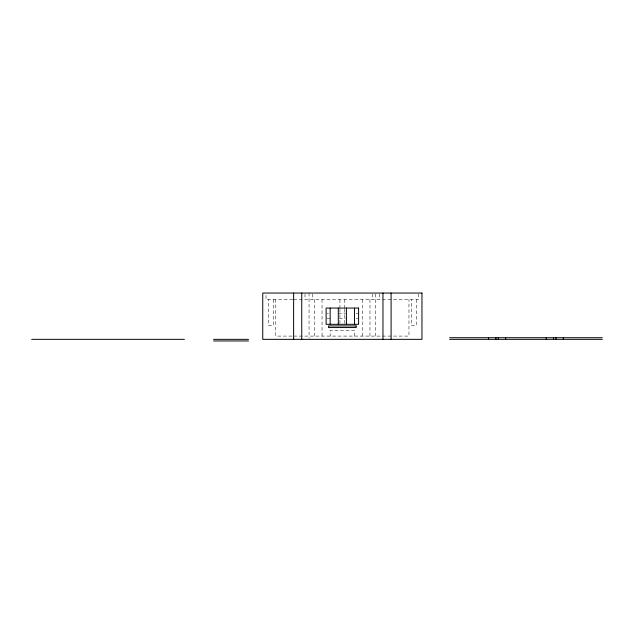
<?xml version="1.0" encoding="UTF-8"?>
<svg xmlns="http://www.w3.org/2000/svg" width="634" height="634" viewBox="0 0 634 634"><rect width="100%" height="100%" fill="white"/><g stroke="black" fill="none" stroke-linecap="round" stroke-linejoin="round"><path stroke-width="0.48" stroke-dasharray="3.17 2.38" d="M292.797 299.533L266.003 299.533L266.003 293.97M293.621 299.533L418.709 299.533L418.709 293.97M326.922 313.751L328.547 313.751M338.294 313.751L345.514 313.751M356.165 313.751L357.79 313.751M326.922 318.617L330.171 318.617M339.198 318.617L345.514 318.617M356.165 318.617L358.598 318.617M292.012 336.091L275.75 336.091L275.75 299.533M293.621 336.091L408.962 336.091L408.962 299.533M416.269 299.533L416.269 325.527L411.403 325.527L411.395 299.533M379.718 293.97L379.718 299.533M375.661 294.025L375.661 338.35M372.412 293.97L372.412 299.533M369.971 299.533L369.971 336.091M362.664 299.533L362.664 336.091M354.541 336.091L354.541 330.401L330.171 330.401L330.171 336.091M344.793 299.533L344.793 308.203M344.793 309.162L344.793 325.527M339.919 299.533L339.919 308.203M339.919 309.162L339.919 325.527M322.048 299.533L322.048 336.091M314.741 299.533L314.741 336.091M312.3 293.97L312.3 299.533M309.051 293.043L309.051 338.35M304.994 293.97L304.994 299.533M273.317 299.533L273.317 325.527L268.451 325.527L268.444 299.533"/><path stroke-width="0.95" d="M449.601 337.716L602.3 337.716M31.7 339.341L184.399 339.341M213.587 339.341L248.512 339.341M449.601 339.341L602.3 339.341M213.587 340.957L248.512 340.957M563.309 337.716L563.309 339.341M556.002 337.716L556.002 339.341M553.569 337.716L553.569 339.341M546.254 337.716L546.254 339.341M505.647 337.716L505.647 339.341M498.332 337.716L498.332 339.341M495.899 337.716L495.899 339.341M488.584 337.716L488.584 339.341M391.091 293.043L391.091 339.341M382.968 293.043L382.968 339.341M354.541 308.061L354.541 324.307M346.418 308.061L346.418 324.307M338.294 308.061L338.294 324.307M330.171 308.061L330.171 324.307M301.744 293.043L301.744 339.341M293.621 293.043L293.621 339.341M421.959 293.043L262.753 293.043L262.753 339.341L421.959 339.341L421.959 293.043M358.598 308.061L326.114 308.061L326.114 324.307L358.598 324.307L358.598 308.061M356.165 325.931L328.547 325.931L328.547 327.556L356.165 327.556L356.165 325.931"/></g></svg>
